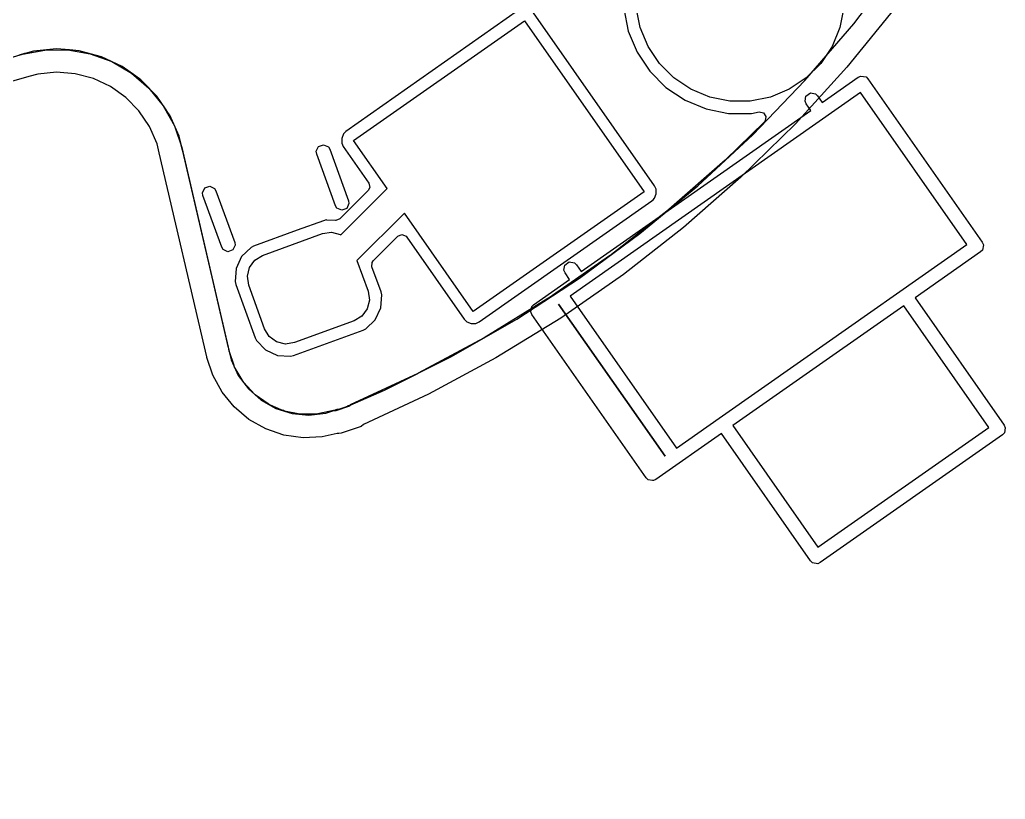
# Model space of a CAD drawing. Extents: x 117.4 to 171.8, y -136.1 to -67.8.
# Drawn here: x 161.61 to 170.11, y -125.71 to -118.99 of the extents above; entities that cross this region are included whole.
import ezdxf

# ---------------------------------------------------------------- set-up
doc = ezdxf.new("R2010")
doc.units = 0
doc.layers.add('BLACK', color=7, linetype='CONTINUOUS')

msp = doc.modelspace()

# ---------------------------------------------------------------- linework, layer by layer
at = {"layer": 'BLACK', "linetype": 'CONTINUOUS'}
for p, q in [((168.804261, -119.020588), (169.197906, -118.506914)), ((165.913693, -118.904964), (164.422685, -119.94898)), ((167.08641, -120.418667), (166.042392, -118.927656)), ((166.821349, -118.890028), (166.859873, -119.083703)), ((166.962603, -119.052543), (166.928183, -118.879502)), ((168.719515, -118.879502), (168.685095, -119.052543)), ((169.159814, -118.88539), (168.744867, -119.396311)), ((164.489745, -120.027153), (165.964219, -118.994715)), ((165.964219, -118.994715), (166.996657, -120.469189)), ((168.38225, -119.511224), (168.804261, -119.020588)), ((166.859873, -119.083703), (166.859873, -119.083705)), ((166.859873, -119.083705), (166.935443, -119.266145)), ((167.03012, -119.215544), (166.962603, -119.052543)), ((168.685095, -119.052543), (168.617578, -119.215544)), ((140.002323, -125.513907), (161.632323, -119.283906)), ((161.632431, -119.283353), (161.601685, -119.29199)), ((161.632323, -119.283906), (161.632805, -119.283817)), ((161.632671, -119.283284), (161.632431, -119.283353)), ((161.63282, -119.283242), (161.632671, -119.283284)), ((161.632805, -119.283817), (161.632959, -119.283726)), ((161.651394, -119.277893), (161.63282, -119.283242)), ((161.632959, -119.283726), (161.826666, -119.247542)), ((161.6517, -119.277927), (161.651394, -119.277893)), ((161.656605, -119.276547), (161.6517, -119.277927)), ((161.728083, -119.256424), (161.656605, -119.276547)), ((161.728095, -119.256422), (161.728083, -119.256424)), ((161.925129, -119.237545), (161.728095, -119.256422)), ((161.826666, -119.247542), (162.02372, -119.246289)), ((161.925131, -119.237545), (161.925129, -119.237545)), ((161.925133, -119.237545), (161.925131, -119.237545)), ((162.037856, -119.246899), (161.925133, -119.237545)), ((162.02372, -119.246289), (162.217871, -119.280007)), ((162.122402, -119.253916), (162.037856, -119.246899)), ((162.260357, -119.29078), (162.122402, -119.253916)), ((162.217871, -119.280007), (162.402964, -119.347627)), ((162.313633, -119.305016), (162.260357, -119.29078)), ((166.935443, -119.266145), (166.935445, -119.266149)), ((166.935445, -119.266149), (167.045156, -119.430344)), ((167.12814, -119.362241), (167.03012, -119.215544)), ((168.617578, -119.215544), (168.519558, -119.362241)), ((162.313634, -119.305016), (162.313633, -119.305016)), ((162.313636, -119.305017), (162.313634, -119.305016)), ((162.492775, -119.389225), (162.313636, -119.305017)), ((162.402964, -119.347627), (162.573129, -119.447004)), ((167.252895, -119.486996), (167.12814, -119.362241)), ((168.519558, -119.362241), (168.394803, -119.486996)), ((161.765056, -119.454311), (161.687376, -119.476179)), ((161.926413, -119.438852), (161.765056, -119.454311)), ((162.087953, -119.452258), (161.926413, -119.438852)), ((162.244554, -119.494103), (162.087953, -119.452258)), ((162.611687, -119.473711), (162.492775, -119.389225)), ((162.573129, -119.447004), (162.722969, -119.574987)), ((167.045156, -119.430344), (167.184792, -119.56998)), ((168.744867, -119.396311), (168.301743, -119.882996)), ((161.687376, -119.476179), (140.057677, -125.706093)), ((162.39125, -119.563061), (162.244554, -119.494103)), ((162.654135, -119.50387), (162.611687, -119.473711)), ((162.792605, -119.645319), (162.654135, -119.50387)), ((167.399592, -119.585016), (167.252895, -119.486996)), ((167.933219, -119.977258), (168.38225, -119.511224)), ((168.394803, -119.486996), (168.248106, -119.585016)), ((168.532609, -119.698896), (168.843887, -119.480938)), ((168.843887, -119.480938), (168.865315, -119.471509)), ((168.865315, -119.471509), (168.865316, -119.471509)), ((168.865316, -119.471509), (168.91054, -119.479483)), ((168.91054, -119.479483), (168.927451, -119.495672)), ((168.927451, -119.495672), (169.914001, -120.904614)), ((162.52339, -119.656945), (162.39125, -119.563061)), ((162.722969, -119.574987), (162.847734, -119.727517)), ((168.863567, -119.61365), (166.356962, -121.368795)), ((167.184792, -119.56998), (167.348987, -119.679691)), ((167.562593, -119.652533), (167.399592, -119.585016)), ((168.248106, -119.585016), (168.085105, -119.652533)), ((168.392706, -119.643733), (168.430324, -119.617393)), ((168.430324, -119.617393), (168.475548, -119.625367)), ((168.475548, -119.625367), (168.492459, -119.641556)), ((169.781288, -120.924293), (168.863567, -119.61365)), ((162.636782, -119.772777), (162.52339, -119.656945)), ((162.867248, -119.755262), (162.792605, -119.645319)), ((167.348987, -119.679691), (167.53143, -119.755262)), ((167.735634, -119.686953), (167.562593, -119.652533)), ((167.912064, -119.686953), (167.735634, -119.686953)), ((168.085105, -119.652533), (167.912064, -119.686953)), ((168.384732, -119.688957), (168.392706, -119.643733)), ((168.394161, -119.710386), (168.384732, -119.688957)), ((168.434311, -119.767726), (168.394161, -119.710386)), ((168.492459, -119.641556), (168.532609, -119.698896)), ((162.727832, -119.906884), (162.636782, -119.772777)), ((162.847734, -119.727517), (162.943467, -119.899758)), ((162.893402, -119.793786), (162.867248, -119.755262)), ((162.90379, -119.809086), (162.893402, -119.793786)), ((166.451963, -121.155781), (168.434311, -119.767726)), ((167.53143, -119.755262), (167.725111, -119.793787)), ((167.725111, -119.793787), (167.725117, -119.793787)), ((167.725117, -119.793787), (167.922581, -119.793787)), ((167.922581, -119.793787), (167.922587, -119.793787)), ((167.922587, -119.793787), (167.98874, -119.780628)), ((167.98874, -119.780628), (168.026271, -119.788093)), ((168.026271, -119.788093), (168.047532, -119.819912)), ((162.903793, -119.809093), (162.90379, -119.809086)), ((162.984164, -119.989969), (162.903793, -119.809093)), ((168.033505, -119.865362), (167.696564, -120.195858)), ((168.301743, -119.882996), (167.831856, -120.343893)), ((168.040067, -119.857445), (168.033505, -119.865362)), ((168.047532, -119.819912), (168.040067, -119.857445)), ((162.793651, -120.055015), (162.727832, -119.906884)), ((162.943467, -119.899758), (163.007131, -120.086249)), ((164.401603, -119.971), (164.386826, -120.009005)), ((164.401606, -119.970995), (164.401603, -119.971)), ((164.422678, -119.948987), (164.401606, -119.970995)), ((164.422685, -119.94898), (164.422678, -119.948987)), ((167.458598, -120.417205), (167.933219, -119.977258)), ((162.812855, -120.133755), (162.793651, -120.055015)), ((162.984169, -119.989983), (162.984164, -119.989969)), ((163.001772, -120.062165), (162.984169, -119.989983)), ((163.001775, -120.062175), (163.001772, -120.062165)), ((163.001775, -120.062177), (163.001775, -120.062175)), ((163.002469, -120.065024), (163.001775, -120.062177)), ((164.187141, -120.078862), (164.230293, -120.063156)), ((164.230293, -120.063156), (164.271913, -120.082564)), ((164.386826, -120.009005), (164.387714, -120.04977)), ((164.387714, -120.04977), (164.387714, -120.049772)), ((164.387714, -120.049772), (164.387715, -120.049773)), ((164.387715, -120.049773), (164.399992, -120.077675)), ((164.77947, -120.440924), (164.489745, -120.027153)), ((162.812856, -120.133754), (162.812855, -120.133755)), ((163.222608, -121.892688), (162.812856, -120.133754)), ((163.003019, -120.067275), (163.002469, -120.065024)), ((163.003344, -120.067729), (163.003019, -120.067275)), ((163.007753, -120.086658), (163.003344, -120.067729)), ((163.007131, -120.086249), (163.007138, -120.086247)), ((163.007138, -120.086247), (163.007131, -120.086543)), ((163.007131, -120.086543), (163.007392, -120.087312)), ((163.007392, -120.087312), (163.417392, -121.847312)), ((163.01402, -120.112286), (163.007753, -120.086658)), ((163.014019, -120.112287), (163.01402, -120.112286)), ((163.015146, -120.116894), (163.014019, -120.112287)), ((163.015425, -120.119591), (163.015146, -120.116894)), ((163.276981, -121.242367), (163.015425, -120.119591)), ((164.167733, -120.120482), (164.187141, -120.078862)), ((164.171294, -120.14362), (164.167733, -120.120482)), ((164.333587, -120.589519), (164.171294, -120.14362)), ((164.271913, -120.082564), (164.284058, -120.102578)), ((164.284058, -120.102578), (164.44635, -120.548476)), ((164.399992, -120.077675), (164.399993, -120.077677)), ((164.399993, -120.077677), (164.399994, -120.077678)), ((164.399994, -120.077678), (164.622111, -120.394894)), ((167.694494, -120.197777), (167.209983, -120.622097)), ((167.696564, -120.195858), (167.694494, -120.197777)), ((164.622111, -120.394894), (164.630393, -120.432255)), ((167.831856, -120.343893), (167.336703, -120.777534)), ((163.185754, -120.477893), (163.205162, -120.436273)), ((163.189315, -120.501031), (163.185754, -120.477893)), ((163.205162, -120.436273), (163.248314, -120.420567)), ((163.248314, -120.420567), (163.289934, -120.439975)), ((163.289934, -120.439975), (163.302079, -120.459989)), ((163.302079, -120.459989), (163.464371, -120.905887)), ((164.616508, -120.458928), (164.372231, -120.703205)), ((164.379793, -120.8406), (164.77947, -120.440924)), ((164.630393, -120.432255), (164.616508, -120.458928)), ((166.996657, -120.469189), (165.522183, -121.501627)), ((166.959902, -120.82966), (167.458598, -120.417205)), ((167.084798, -120.525342), (167.099576, -120.487337)), ((167.098687, -120.446569), (167.08641, -120.418667)), ((167.099576, -120.487337), (167.098687, -120.446569)), ((163.351608, -120.94693), (163.189315, -120.501031)), ((164.449912, -120.571615), (164.430504, -120.613234)), ((164.44635, -120.548476), (164.449912, -120.571615)), ((165.572705, -121.59138), (167.063716, -120.547362)), ((167.063716, -120.547362), (167.073053, -120.537609)), ((167.073053, -120.537609), (167.084795, -120.525346)), ((167.084795, -120.525346), (167.084796, -120.525343)), ((167.084796, -120.525343), (167.084798, -120.525342)), ((164.345732, -120.609533), (164.333587, -120.589519)), ((164.387352, -120.628941), (164.345732, -120.609533)), ((164.430504, -120.613234), (164.387352, -120.628941)), ((164.927406, -120.652198), (164.518524, -121.06108)), ((165.522183, -121.501627), (164.927406, -120.652198)), ((167.207807, -120.623897), (166.700116, -121.020195)), ((167.209983, -120.622097), (167.207807, -120.623897)), ((164.228993, -120.718301), (164.002212, -120.800843)), ((164.228995, -120.7183), (164.228993, -120.718301)), ((164.229002, -120.718298), (164.228995, -120.7183)), ((164.253755, -120.712409), (164.229002, -120.718298)), ((164.253761, -120.712408), (164.253755, -120.712409)), ((164.253762, -120.712408), (164.253761, -120.712408)), ((164.259443, -120.712787), (164.253762, -120.712408)), ((164.333543, -120.717739), (164.259443, -120.712787)), ((164.336876, -120.71785), (164.333543, -120.717739)), ((164.372231, -120.703205), (164.336876, -120.71785)), ((164.002212, -120.800843), (163.627274, -120.93731)), ((164.221607, -120.830067), (164.298736, -120.818196)), ((164.298736, -120.818196), (164.374535, -120.836745)), ((167.336703, -120.777534), (166.817863, -121.182535)), ((163.464371, -120.905887), (163.467933, -120.929026)), ((163.704776, -121.018178), (164.221607, -120.830067)), ((164.374535, -120.836745), (164.379793, -120.8406)), ((164.659697, -121.064863), (164.871374, -120.853186)), ((164.871374, -120.853186), (164.906728, -120.838542)), ((164.906728, -120.838542), (164.942083, -120.853187)), ((164.942083, -120.853187), (164.947686, -120.859863)), ((164.947686, -120.859863), (165.44401, -121.568686)), ((166.438721, -121.21331), (166.959902, -120.82966)), ((169.914001, -120.904614), (169.923428, -120.926039)), ((163.363753, -120.966944), (163.351608, -120.94693)), ((163.405373, -120.986352), (163.363753, -120.966944)), ((163.448525, -120.970645), (163.405373, -120.986352)), ((163.467933, -120.929026), (163.448525, -120.970645)), ((163.604515, -120.948714), (163.52292, -121.027025)), ((163.627274, -120.93731), (163.604515, -120.948714)), ((168.34576, -121.929462), (169.781288, -120.924293)), ((169.899267, -120.988177), (169.334052, -121.383944)), ((169.915456, -120.971266), (169.899267, -120.988177)), ((169.92343, -120.926041), (169.915456, -120.971266)), ((169.923428, -120.926039), (169.92343, -120.926041)), ((163.52292, -121.027025), (163.475124, -121.129522)), ((163.591919, -121.121594), (163.638062, -121.058662)), ((163.638062, -121.058662), (163.704776, -121.018178)), ((164.518524, -121.06108), (164.614758, -121.325479)), ((164.64807, -121.117315), (164.649739, -121.079084)), ((164.649739, -121.079084), (164.659697, -121.064863)), ((166.697842, -121.021869), (166.168588, -121.388882)), ((166.312061, -121.100616), (166.349678, -121.074277)), ((166.349678, -121.074277), (166.394903, -121.082252)), ((166.394903, -121.082252), (166.411813, -121.098441)), ((166.700116, -121.020195), (166.697842, -121.021869)), ((163.475123, -121.129525), (163.467583, -121.242367)), ((163.475124, -121.129522), (163.475123, -121.129525)), ((163.573371, -121.197393), (163.591919, -121.121594)), ((164.726525, -121.332865), (164.64807, -121.117315)), ((166.304086, -121.145841), (166.312061, -121.100616)), ((166.313515, -121.167269), (166.304086, -121.145841)), ((166.353665, -121.22461), (166.313515, -121.167269)), ((166.411813, -121.098441), (166.451963, -121.155781)), ((163.410307, -121.814695), (163.276981, -121.242367)), ((163.467583, -121.242367), (163.467584, -121.242375)), ((163.467584, -121.242375), (163.473472, -121.267125)), ((163.585242, -121.274521), (163.573371, -121.197393)), ((165.896716, -121.566931), (166.438721, -121.21331)), ((166.042387, -121.44257), (166.353665, -121.22461)), ((166.817863, -121.182535), (166.27699, -121.557605)), ((163.473472, -121.267125), (163.473477, -121.267141)), ((163.473477, -121.267141), (163.641181, -121.7279)), ((163.72205, -121.650398), (163.585242, -121.274521)), ((164.614758, -121.325479), (164.626629, -121.402607)), ((164.732417, -121.357633), (164.726525, -121.332865)), ((164.626629, -121.402607), (164.608081, -121.478406)), ((164.724876, -121.470476), (164.732417, -121.357633)), ((166.166224, -121.390424), (165.61711, -121.726971)), ((166.168588, -121.388882), (166.166224, -121.390424)), ((166.356962, -121.368795), (167.274684, -122.679437)), ((169.334052, -121.383944), (170.102645, -122.481609)), ((164.608081, -121.478406), (164.561938, -121.541338)), ((164.67708, -121.572974), (164.724876, -121.470476)), ((166.018224, -121.504706), (166.026198, -121.459481)), ((166.027653, -121.526134), (166.018224, -121.504706)), ((166.026198, -121.459481), (166.042387, -121.44257)), ((166.258663, -121.437624), (167.176385, -122.748267)), ((166.258664, -121.437624), (166.258663, -121.437624)), ((167.176386, -122.748266), (166.258664, -121.437624)), ((169.235754, -121.452774), (168.222461, -122.16229)), ((169.969932, -122.501289), (169.235754, -121.452774)), ((164.495224, -121.581822), (163.978393, -121.769933)), ((164.561938, -121.541338), (164.495224, -121.581822)), ((164.595485, -121.651285), (164.67708, -121.572974)), ((165.335615, -121.889395), (165.896716, -121.566931)), ((165.44401, -121.568686), (165.444017, -121.568693)), ((165.444017, -121.568693), (165.466025, -121.589765)), ((165.466025, -121.589765), (165.46603, -121.589768)), ((165.46603, -121.589768), (165.504035, -121.604546)), ((165.544803, -121.603657), (165.572705, -121.59138)), ((166.27699, -121.557605), (165.71581, -121.901548)), ((167.014204, -122.935074), (166.027653, -121.526134)), ((163.762533, -121.717112), (163.72205, -121.650398)), ((163.971007, -121.881699), (164.572722, -121.662691)), ((164.572722, -121.662691), (164.595485, -121.651285)), ((165.504035, -121.604546), (165.544803, -121.603657)), ((163.641181, -121.7279), (163.641421, -121.728378)), ((163.641421, -121.728378), (163.652586, -121.75066)), ((163.652586, -121.75066), (163.730897, -121.832254)), ((163.825465, -121.763255), (163.762533, -121.717112)), ((163.901264, -121.781804), (163.825465, -121.763255)), ((165.614662, -121.728378), (165.047411, -122.033405)), ((165.61711, -121.726971), (165.614662, -121.728378)), ((163.41031, -121.814702), (163.410307, -121.814695)), ((163.41031, -121.814706), (163.41031, -121.814702)), ((163.41183, -121.821223), (163.41031, -121.814706)), ((163.412001, -121.821408), (163.41183, -121.821223)), ((163.41742, -121.845184), (163.412001, -121.821408)), ((163.417392, -121.847312), (163.417437, -121.847657)), ((163.417451, -121.845315), (163.41742, -121.845184)), ((163.417437, -121.847657), (163.417499, -121.847774)), ((163.418809, -121.850065), (163.417451, -121.845315)), ((163.417499, -121.847774), (163.417504, -121.847773)), ((163.417504, -121.847773), (163.433701, -121.918989)), ((163.730897, -121.832254), (163.833396, -121.88005)), ((163.978393, -121.769933), (163.901264, -121.781804)), ((163.224093, -121.897066), (163.222608, -121.892688)), ((163.274273, -122.050139), (163.224093, -121.897066)), ((163.458774, -121.967367), (163.418809, -121.850065)), ((163.433701, -121.918989), (163.494936, -122.051604)), ((163.833396, -121.88005), (163.946238, -121.887592)), ((163.946238, -121.887592), (163.971007, -121.881699)), ((164.757207, -122.179674), (165.335615, -121.889395)), ((165.71581, -121.901548), (165.13611, -122.213268)), ((167.643302, -122.421328), (168.34576, -121.929462)), ((163.46312, -121.980124), (163.458774, -121.967367)), ((163.467482, -121.989569), (163.46312, -121.980124)), ((163.536369, -122.105326), (163.467482, -121.989569)), ((163.354247, -122.195814), (163.274273, -122.050139)), ((163.494936, -122.051604), (163.58229, -122.168676)), ((165.044887, -122.034671), (164.461297, -122.307203)), ((165.047411, -122.033405), (165.044887, -122.034671)), ((163.542591, -122.113664), (163.536369, -122.105326)), ((163.633939, -122.212655), (163.542591, -122.113664)), ((163.58229, -122.168676), (163.691981, -122.265136)), ((164.460264, -122.308239), (164.757207, -122.179674)), ((168.222461, -122.16229), (167.761281, -122.485211)), ((163.45969, -122.324261), (163.354247, -122.195814)), ((163.641751, -122.219526), (163.633939, -122.212655)), ((163.751621, -122.29748), (163.641751, -122.219526)), ((163.691981, -122.265136), (163.819259, -122.336807)), ((165.13611, -122.213268), (164.574958, -122.475323)), ((163.586993, -122.431083), (163.45969, -122.324261)), ((163.760687, -122.302584), (163.751621, -122.29748)), ((163.772678, -122.307776), (163.760687, -122.302584)), ((163.866117, -122.348235), (163.772678, -122.307776)), ((163.819259, -122.336807), (163.958613, -122.380587)), ((163.884293, -122.356105), (163.866117, -122.348235)), ((163.894218, -122.359224), (163.884293, -122.356105)), ((164.026241, -122.38601), (163.894218, -122.359224)), ((164.315742, -122.355193), (164.181632, -122.384723)), ((164.249158, -122.378182), (164.318452, -122.355107)), ((164.320761, -122.353811), (164.315742, -122.355193)), ((164.318452, -122.355107), (164.338017, -122.353948)), ((164.343849, -122.346136), (164.320761, -122.353811)), ((164.338017, -122.353948), (164.447077, -122.318689)), ((164.350421, -122.345747), (164.343849, -122.346136)), ((164.366598, -122.344181), (164.350381, -122.345075)), ((164.350381, -122.345075), (164.350421, -122.345747)), ((164.419345, -122.327128), (164.366598, -122.344181)), ((164.424073, -122.324597), (164.419345, -122.327128)), ((164.425898, -122.324485), (164.424073, -122.324597)), ((164.43373, -122.320661), (164.425898, -122.324485)), ((164.435352, -122.318477), (164.43373, -122.320661)), ((164.460063, -122.307776), (164.435352, -122.318477)), ((164.447077, -122.318689), (164.460262, -122.308235)), ((164.460065, -122.30778), (164.460063, -122.307776)), ((164.461218, -122.307241), (164.460065, -122.30778)), ((164.460262, -122.308235), (164.460264, -122.308239)), ((164.461297, -122.307203), (164.461218, -122.307241)), ((163.731796, -122.512623), (163.586993, -122.431083)), ((163.958613, -122.380587), (164.104012, -122.394581)), ((164.036597, -122.387006), (164.026241, -122.38601)), ((164.171294, -122.385891), (164.036597, -122.387006)), ((164.104012, -122.394581), (164.249158, -122.378182)), ((164.181632, -122.384723), (164.171294, -122.385891)), ((167.274684, -122.679437), (167.6433, -122.421329)), ((167.6433, -122.421329), (167.643302, -122.421328)), ((163.889143, -122.56609), (163.731796, -122.512623)), ((164.537683, -122.49959), (164.381744, -122.550003)), ((164.555655, -122.491761), (164.537683, -122.49959)), ((164.574958, -122.475323), (164.555655, -122.491761)), ((167.761281, -122.485211), (168.495458, -123.533727)), ((168.495458, -123.533727), (169.969932, -122.501289)), ((170.102645, -122.481609), (170.112074, -122.503037)), ((170.112074, -122.503037), (170.1041, -122.548262)), ((164.053647, -122.589653), (163.889143, -122.56609)), ((164.219677, -122.582506), (164.053647, -122.589653)), ((164.346981, -122.552924), (164.219677, -122.582506)), ((164.36259, -122.554177), (164.346981, -122.552924)), ((164.381744, -122.550003), (164.36259, -122.554177)), ((167.662982, -122.554041), (167.097768, -122.949809)), ((168.431575, -123.651706), (167.662982, -122.554041)), ((170.08791, -122.565173), (168.515139, -123.66644)), ((170.104096, -122.548264), (170.08791, -122.565173)), ((170.1041, -122.548262), (170.104096, -122.548264)), ((167.176385, -122.748267), (167.176386, -122.748266)), ((167.031112, -122.95126), (167.014204, -122.935074)), ((167.031115, -122.951264), (167.031112, -122.95126)), ((167.06956, -122.958042), (167.031115, -122.951264)), ((167.097768, -122.949809), (167.07634, -122.959238)), ((167.076339, -122.959238), (167.06956, -122.958042)), ((167.07634, -122.959238), (167.076339, -122.959237)), ((167.076339, -122.959237), (167.076339, -122.959238)), ((168.448486, -123.667895), (168.431575, -123.651706)), ((168.493711, -123.675869), (168.448486, -123.667895)), ((168.515139, -123.66644), (168.493711, -123.675869))]:
    msp.add_line(p, q, dxfattribs=at)

doc.saveas('drawing.dxf')
